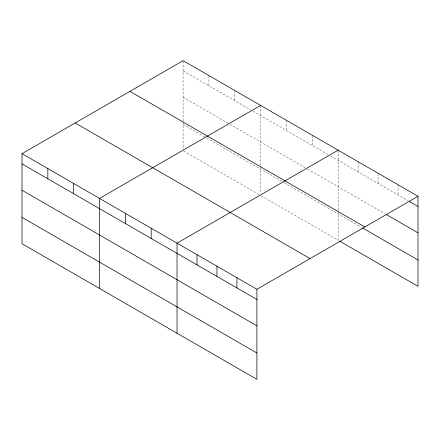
<?xml version="1.0" encoding="UTF-8"?>
<svg xmlns="http://www.w3.org/2000/svg" width="440" height="440" viewBox="0 0 440 440"><rect width="100%" height="100%" fill="white"/><g stroke="black" fill="none" stroke-linecap="round" stroke-linejoin="round"><path stroke-width="0.33" stroke-dasharray="2.2 1.65" d="M183.101 120.967L183.101 60.66M183.101 70.857L250.635 109.846M252.984 111.205L328.152 154.6M330.5 155.958L408.018 200.712M183.101 97.213L229.493 123.992M230.082 124.333L305.25 167.734M307.599 169.087L385.116 213.84M183.101 124.361L206.003 137.583M206.591 137.924L283.52 182.336M284.108 182.677L361.625 227.431M183.689 151.052L259.446 194.788M261.206 195.806L338.135 240.224L338.135 211.156M398.035 184.745L398.035 194.948M378.07 173.217L378.07 183.42M358.1 161.689L358.1 171.892M338.135 150.166L338.135 210.474M312.296 135.245L312.296 145.448M286.457 120.329L286.457 130.532M260.618 105.413L260.618 165.721M260.618 166.403L260.618 193.441M234.779 90.492L234.779 100.694M208.94 75.576L208.94 85.772M183.101 121.649L183.101 149.364"/><path stroke-width="0.66" d="M256.899 325.837L256.899 289.284L22 153.67L22 243.727L256.899 379.341L256.899 325.837L22 190.223M339.895 241.241L418 286.33L418 196.273L183.101 60.66L22 153.67M260.618 105.413L99.517 198.424L99.517 288.481M338.135 150.166L177.034 243.177L177.034 333.234M256.899 289.284L418 196.273M409.189 201.388L418 206.476M386.287 214.517L418 232.826M129.938 91.35L364.837 226.969M362.797 228.107L418 259.98M75.163 122.975L310.062 258.594M22 163.867L256.899 299.486M22 217.371L256.899 352.99M236.929 277.756L236.929 287.958M216.964 266.233L216.964 276.43M196.999 254.705L196.999 264.902M151.195 228.256L151.195 238.458M125.356 213.34L125.356 223.542M73.678 183.502L73.678 193.705M47.839 168.586L47.839 178.788"/></g></svg>
